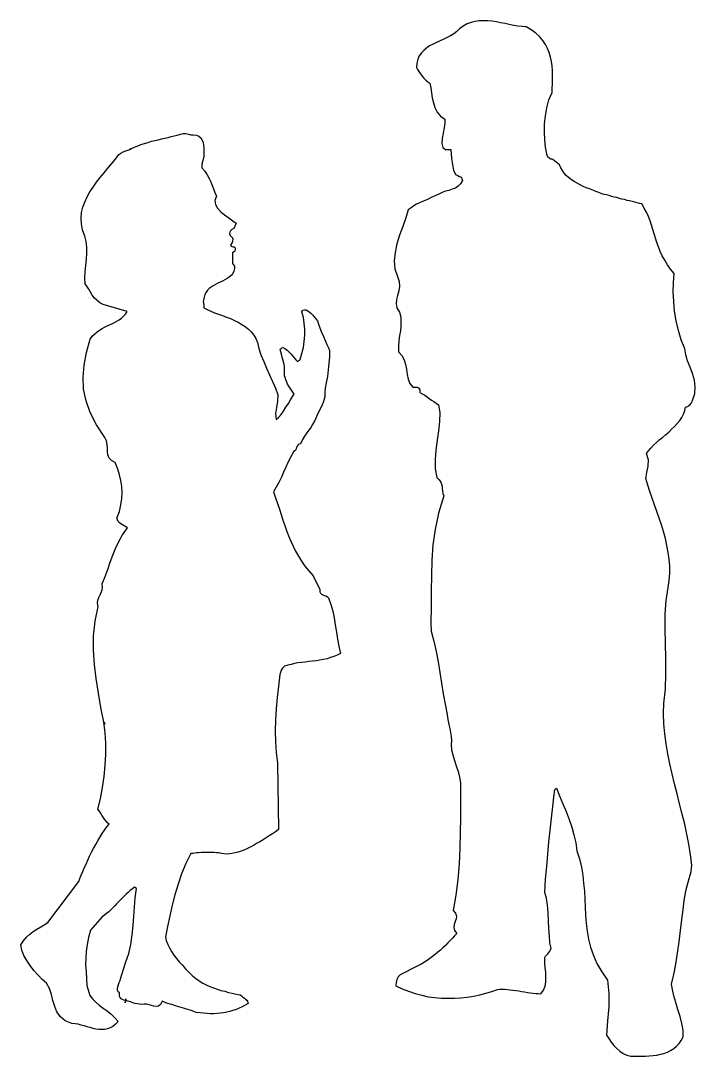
# Model space of a CAD drawing. Extents: x 94742 to 95918, y 20899 to 22703.
import ezdxf

# ---------------------------------------------------------------- set-up
doc = ezdxf.new("R2010")
doc.units = 0
doc.header["$LTSCALE"] = 1270
doc.header["$MEASUREMENT"] = 0
doc.layers.get('0').update_dxf_attribs({"linetype": 'CONTINUOUS'})

msp = doc.modelspace()

# ---------------------------------------------------------------- linework, layer by layer
at = {"linetype": 'CONTINUOUS'}
for p, q in [((95520.5, 22697.8), (95513.9, 22694)), ((95527.5, 22700.6), (95520.5, 22697.8)), ((95534.4, 22702.2), (95527.5, 22700.6)), ((95541.6, 22703.1), (95534.4, 22702.2)), ((95549.2, 22703.4), (95541.6, 22703.1)), ((95556.4, 22703.1), (95549.2, 22703.4)), ((95564, 22702.5), (95556.4, 22703.1)), ((95571.5, 22701.2), (95564, 22702.5)), ((95579, 22699.7), (95571.5, 22701.2)), ((95586.6, 22698.4), (95579, 22699.7)), ((95594.1, 22696.8), (95586.6, 22698.4)), ((95601.7, 22695.3), (95594.1, 22696.8)), ((95497.3, 22680.8), (95491.6, 22677.3)), ((95502.6, 22684.9), (95497.3, 22680.8)), ((95507.3, 22689.3), (95502.6, 22684.9)), ((95513.9, 22694), (95507.3, 22689.3)), ((95609.2, 22694), (95601.7, 22695.3)), ((95616.5, 22693.1), (95609.2, 22694)), ((95623.7, 22692.7), (95616.5, 22693.1)), ((95632.5, 22687.4), (95623.7, 22692.7)), ((95640.4, 22681.7), (95632.5, 22687.4)), ((95647, 22675.7), (95640.4, 22681.7)), ((95461.1, 22662.5), (95455.1, 22659.4)), ((95467.1, 22665.4), (95461.1, 22662.5)), ((95473.4, 22668.2), (95467.1, 22665.4)), ((95479.7, 22671), (95473.4, 22668.2)), ((95485.6, 22674.2), (95479.7, 22671)), ((95491.6, 22677.3), (95485.6, 22674.2)), ((95652.3, 22669.2), (95647, 22675.7)), ((95657, 22662.2), (95652.3, 22669.2)), ((95660.8, 22655.3), (95657, 22662.2)), ((95437.2, 22642.1), (95434.4, 22636.4)), ((95440.7, 22647.5), (95437.2, 22642.1)), ((95445.1, 22651.8), (95440.7, 22647.5)), ((95449.8, 22655.6), (95445.1, 22651.8)), ((95455.1, 22659.4), (95449.8, 22655.6)), ((95663.7, 22647.8), (95660.8, 22655.3)), ((95665.9, 22640.2), (95663.7, 22647.8)), ((95432.8, 22629.5), (95432.2, 22622)), ((95434.4, 22636.4), (95432.8, 22629.5)), ((95667.4, 22632.4), (95665.9, 22640.2)), ((95668.7, 22624.8), (95667.4, 22632.4)), ((95669.3, 22616.6), (95668.7, 22624.8)), ((95432.2, 22622), (95434, 22618.5)), ((95434, 22618.5), (95436.6, 22614.7)), ((95436.6, 22614.7), (95439.1, 22610.7)), ((95439.1, 22610.7), (95441.9, 22606.9)), ((95441.9, 22606.9), (95445.1, 22603.1)), ((95669.6, 22608.8), (95669.3, 22616.6)), ((95669.6, 22600.9), (95669.6, 22608.8)), ((95445.1, 22603.1), (95448.5, 22599.6)), ((95448.5, 22599.6), (95452, 22596.8)), ((95452, 22596.8), (95455.8, 22594.6)), ((95455.8, 22594.6), (95457.3, 22586.4)), ((95669, 22585.8), (95669.3, 22593.3)), ((95669.3, 22593.3), (95669.6, 22600.9)), ((95457.3, 22586.4), (95458.3, 22577.9)), ((95458.3, 22577.9), (95459.8, 22569.1)), ((95663.3, 22565.4), (95668.7, 22578.2)), ((95668.7, 22578.2), (95669, 22585.8)), ((95459.8, 22569.1), (95461.7, 22560.3)), ((95461.7, 22560.3), (95464.2, 22552.1)), ((95464.2, 22552.1), (95468.3, 22544.3)), ((95657, 22537.7), (95659.6, 22551.8)), ((95659.6, 22551.8), (95663.3, 22565.4)), ((95468.3, 22544.3), (95474, 22537.4)), ((95474, 22537.4), (95481.5, 22531.7)), ((95655.5, 22523.5), (95657, 22537.7)), ((95480.6, 22516.9), (95478.7, 22507.5)), ((95481.9, 22525.4), (95480.6, 22516.9)), ((95481.5, 22531.7), (95481.9, 22525.4)), ((95655.2, 22509.4), (95655.5, 22523.5)), ((94981.8, 22496.1), (94987.7, 22497.4)), ((94987.7, 22497.4), (94993.4, 22499)), ((94993.4, 22499), (94999.1, 22500.2)), ((94999.1, 22500.2), (95004.4, 22501.5)), ((95004.4, 22501.5), (95009.8, 22502.7)), ((95009.8, 22502.7), (95015.1, 22504)), ((95015.1, 22504), (95020.5, 22505.6)), ((95020.5, 22505.6), (95025.5, 22507.2)), ((95025.5, 22507.2), (95028, 22507.2)), ((95028, 22507.2), (95030.2, 22506.8)), ((95030.2, 22506.8), (95032.4, 22506.2)), ((95032.4, 22506.2), (95034.6, 22505.6)), ((95034.6, 22505.6), (95036.5, 22505.3)), ((95036.5, 22505.3), (95038.7, 22504.6)), ((95038.7, 22504.6), (95040.9, 22504.6)), ((95040.9, 22504.6), (95043.1, 22504.9)), ((95043.1, 22504.9), (95048.5, 22504.3)), ((95048.5, 22504.3), (95052.5, 22502.1)), ((95052.5, 22502.1), (95056, 22499.3)), ((95056, 22499.3), (95058.5, 22495.2)), ((95477.1, 22498), (95476.5, 22489.6)), ((95478.7, 22507.5), (95477.1, 22498)), ((95655.8, 22495.8), (95655.2, 22509.4)), ((94932.4, 22479.8), (94939, 22482.6)), ((94934.6, 22479.8), (94932.4, 22479.8)), ((94932.4, 22478.8), (94934.6, 22479.5)), ((94934.6, 22479.5), (94934.6, 22479.8)), ((94939, 22482.6), (94945.3, 22485.1)), ((94945.3, 22485.1), (94951.6, 22487.6)), ((94951.6, 22487.6), (94957.9, 22489.5)), ((94957.9, 22489.5), (94964.2, 22491.4)), ((94964.2, 22491.4), (94970.1, 22493.3)), ((94970.1, 22493.3), (94976.1, 22494.9)), ((94976.1, 22494.9), (94981.8, 22496.1)), ((95058.5, 22495.2), (95060.1, 22491.1)), ((95060.1, 22491.1), (95061, 22486.7)), ((95061, 22486.7), (95061.7, 22482.6)), ((95061.7, 22482.6), (95061.7, 22478.8)), ((95476.5, 22489.6), (95478.4, 22482.6)), ((95478.4, 22482.6), (95483.1, 22478.9)), ((95657.4, 22482.9), (95655.8, 22495.8)), ((95659.3, 22471), (95657.4, 22482.9)), ((94900.9, 22454.6), (94907.5, 22462.5)), ((94907.5, 22462.5), (94913.5, 22470.4)), ((94913.5, 22470.4), (94916.7, 22472.9)), ((94916.7, 22472.9), (94920.8, 22475.1)), ((94920.8, 22475.1), (94925.2, 22476.6)), ((94925.2, 22476.6), (94929.2, 22477.9)), ((94929.2, 22477.9), (94932.4, 22478.8)), ((95061.7, 22467.5), (95059.8, 22459.7)), ((95061.7, 22478.8), (95061.7, 22467.5)), ((95483.1, 22478.9), (95491.9, 22479.2)), ((95491.9, 22479.2), (95493.5, 22464.1)), ((95493.5, 22464.1), (95495.1, 22452.4)), ((95659.9, 22469.1), (95659.3, 22471)), ((95660.8, 22467.5), (95659.9, 22469.1)), ((95662.1, 22466), (95660.8, 22467.5)), ((95663.3, 22464.7), (95662.1, 22466)), ((95664.6, 22463.5), (95663.3, 22464.7)), ((95666.2, 22462.5), (95664.6, 22463.5)), ((95668.1, 22462.2), (95666.2, 22462.5)), ((95669.9, 22461.9), (95668.1, 22462.2)), ((95681.6, 22452.4), (95669.9, 22461.9)), ((94887.4, 22438.6), (94894.3, 22446.4)), ((94894.3, 22446.4), (94900.9, 22454.6)), ((95059.8, 22459.7), (95057.9, 22453.7)), ((95057.9, 22453.7), (95058.2, 22447.1)), ((95058.2, 22447.1), (95063.2, 22441.1)), ((95495.1, 22452.4), (95497, 22443.3)), ((95497, 22443.3), (95500.4, 22435.8)), ((95683.8, 22447.1), (95681.6, 22452.4)), ((95686.6, 22442.4), (95683.8, 22447.1)), ((94874.5, 22422.2), (94880.8, 22430.4)), ((94880.8, 22430.4), (94887.4, 22438.6)), ((95063.2, 22441.1), (95067.3, 22435.1)), ((95067.3, 22435.1), (95070.5, 22428.8)), ((95070.5, 22428.8), (95073.6, 22422.5)), ((95500.4, 22435.8), (95504.2, 22433.6)), ((95504.2, 22433.6), (95506.7, 22432.3)), ((95506.7, 22432.3), (95508.3, 22431.7)), ((95508.3, 22431.7), (95509.5, 22431.7)), ((95509.5, 22431.7), (95510.2, 22431.4)), ((95510.2, 22431.4), (95510.8, 22430.4)), ((95510.8, 22430.4), (95511.4, 22428.2)), ((95511.4, 22428.2), (95512.7, 22425.1)), ((95689.8, 22438), (95686.6, 22442.4)), ((95693.5, 22433.9), (95689.8, 22438)), ((95697.6, 22430.1), (95693.5, 22433.9)), ((95702.3, 22426.3), (95697.6, 22430.1)), ((95707.1, 22423.2), (95702.3, 22426.3)), ((94862.9, 22405.2), (94868.2, 22413.7)), ((94868.2, 22413.7), (94874.5, 22422.2)), ((95073.6, 22422.5), (95076.1, 22416.2)), ((95076.1, 22416.2), (95078.3, 22410.3)), ((95078.3, 22410.3), (95080.9, 22404)), ((95488.8, 22407.8), (95482.8, 22406.2)), ((95494.4, 22409.7), (95488.8, 22407.8)), ((95500.1, 22411.9), (95494.4, 22409.7)), ((95504.8, 22415), (95500.1, 22411.9)), ((95509.2, 22419.1), (95504.8, 22415)), ((95512.7, 22425.1), (95509.2, 22419.1)), ((95712.4, 22420.4), (95707.1, 22423.2)), ((95717.4, 22417.5), (95712.4, 22420.4)), ((95723.1, 22414.7), (95717.4, 22417.5)), ((95728.4, 22412.5), (95723.1, 22414.7)), ((95734.1, 22410.3), (95728.4, 22412.5)), ((95739.5, 22408.1), (95734.1, 22410.3)), ((95744.8, 22405.9), (95739.5, 22408.1)), ((94853.8, 22387.6), (94857.8, 22396.4)), ((94857.8, 22396.4), (94862.9, 22405.2)), ((95080.9, 22404), (95083.4, 22398)), ((95083.4, 22398), (95080.9, 22390.5)), ((95080.9, 22390.5), (95081.8, 22383.2)), ((95447.6, 22390.5), (95442.5, 22388.3)), ((95452.9, 22392.7), (95447.6, 22390.5)), ((95457.9, 22395.2), (95452.9, 22392.7)), ((95471.2, 22401.2), (95457.9, 22395.2)), ((95476.8, 22404), (95471.2, 22401.2)), ((95482.8, 22406.2), (95476.8, 22404)), ((95750.1, 22404), (95744.8, 22405.9)), ((95755.2, 22402.1), (95750.1, 22404)), ((95759.3, 22400.9), (95755.2, 22402.1)), ((95763.7, 22399.9), (95759.3, 22400.9)), ((95768.1, 22398.7), (95763.7, 22399.9)), ((95772.5, 22397.4), (95768.1, 22398.7)), ((95776.9, 22396.1), (95772.5, 22397.4)), ((95781.3, 22395.2), (95776.9, 22396.1)), ((95786, 22393.9), (95781.3, 22395.2)), ((95790.4, 22392.7), (95786, 22393.9)), ((95794.8, 22391.7), (95790.4, 22392.7)), ((95799.5, 22390.5), (95794.8, 22391.7)), ((95803.9, 22389.5), (95799.5, 22390.5)), ((95808.3, 22388.3), (95803.9, 22389.5)), ((94848.4, 22369.1), (94850.6, 22378.5)), ((94850.6, 22378.5), (94853.8, 22387.6)), ((95081.8, 22383.2), (95085.3, 22376.9)), ((95085.3, 22376.9), (95090.9, 22370.6)), ((95418, 22373.8), (95413.6, 22360)), ((95422.7, 22377.6), (95418, 22373.8)), ((95427.8, 22380.7), (95422.7, 22377.6)), ((95432.5, 22383.6), (95427.8, 22380.7)), ((95437.5, 22386.1), (95432.5, 22383.6)), ((95442.5, 22388.3), (95437.5, 22386.1)), ((95812.7, 22387.3), (95808.3, 22388.3)), ((95816.8, 22386.4), (95812.7, 22387.3)), ((95820.9, 22385.1), (95816.8, 22386.4)), ((95825, 22384.2), (95820.9, 22385.1)), ((95829.4, 22377), (95825, 22384.2)), ((95833.2, 22369.7), (95829.4, 22377)), ((94847.5, 22359.3), (94848.4, 22369.1)), ((94848.1, 22349.3), (94847.5, 22359.3)), ((95090.9, 22370.6), (95097.5, 22365)), ((95097.5, 22365), (95104.8, 22360)), ((95104.8, 22360), (95112, 22354.9)), ((95112, 22354.9), (95118, 22350.5)), ((95413.6, 22360), (95408.3, 22345.2)), ((95836.6, 22362.2), (95833.2, 22369.7)), ((95839.5, 22354.6), (95836.6, 22362.2)), ((95842, 22347.4), (95839.5, 22354.6)), ((94850, 22338.9), (94848.1, 22349.3)), ((94853.8, 22328.2), (94850, 22338.9)), ((95106.6, 22335.1), (95106.3, 22332.9)), ((95107.9, 22337.3), (95106.6, 22335.1)), ((95110.4, 22339.5), (95107.9, 22337.3)), ((95113.9, 22341.4), (95110.4, 22339.5)), ((95118, 22350.5), (95113.9, 22341.4)), ((95408.3, 22345.2), (95402.9, 22330.1)), ((95844.5, 22339.8), (95842, 22347.4)), ((95846.7, 22332.3), (95844.5, 22339.8)), ((94856.3, 22318.7), (94853.8, 22328.2)), ((94857.5, 22309), (94856.3, 22318.7)), ((95106.3, 22332.9), (95106.6, 22331)), ((95106.6, 22331), (95107.6, 22329.1)), ((95107.6, 22329.1), (95108.5, 22327.9)), ((95111.7, 22318.1), (95107.9, 22312.5)), ((95108.5, 22327.9), (95109.8, 22326.9)), ((95109.8, 22326.9), (95110.4, 22326.3)), ((95110.4, 22326.3), (95111.4, 22325.4)), ((95111.4, 22325.4), (95111.7, 22324.4)), ((95111.7, 22324.4), (95112, 22324.1)), ((95112, 22324.1), (95111.7, 22318.1)), ((95402.9, 22330.1), (95398.2, 22315)), ((95849.2, 22324.4), (95846.7, 22332.3)), ((95851.4, 22316.9), (95849.2, 22324.4)), ((95854.3, 22309.3), (95851.4, 22316.9)), ((94857.5, 22298.6), (94857.5, 22309)), ((95107.9, 22312.5), (95109.2, 22310.6)), ((95109.2, 22310.6), (95110.7, 22309.9)), ((95110.7, 22309.9), (95112.6, 22309.6)), ((95115.4, 22301.8), (95111.7, 22299.3)), ((95111.7, 22299.3), (95111.7, 22280.4)), ((95112.6, 22309.6), (95114.2, 22309.3)), ((95114.2, 22309.3), (95115.1, 22309)), ((95115.1, 22309), (95116.1, 22307.7)), ((95116.1, 22305.5), (95115.4, 22301.8)), ((95116.1, 22307.7), (95116.1, 22305.5)), ((95395, 22299.9), (95393.5, 22285.1)), ((95398.2, 22315), (95395, 22299.9)), ((95857.4, 22301.5), (95854.3, 22309.3)), ((95860.9, 22293.9), (95857.4, 22301.5)), ((94855.6, 22276.9), (94856.6, 22287.9)), ((94856.6, 22287.9), (94857.5, 22298.6)), ((95393.5, 22285.1), (95394.7, 22271.3)), ((95865, 22286.1), (95860.9, 22293.9)), ((95869.7, 22278.2), (95865, 22286.1)), ((94854.1, 22255.5), (94854.7, 22266.2)), ((94854.7, 22266.2), (94855.6, 22276.9)), ((95112.3, 22263.1), (95109.2, 22259.6)), ((95111.7, 22280.4), (95114.8, 22276)), ((95113.6, 22267.2), (95112.3, 22263.1)), ((95115.1, 22271.6), (95113.6, 22267.2)), ((95114.8, 22276), (95115.1, 22271.6)), ((95394.7, 22271.3), (95399.1, 22258.1)), ((95875.3, 22270.6), (95869.7, 22278.2)), ((95881.6, 22262.8), (95875.3, 22270.6)), ((95880.4, 22247.1), (95881.6, 22262.8)), ((94854.4, 22245.1), (94854.1, 22255.5)), ((94857.5, 22240.8), (94854.4, 22245.1)), ((95085.9, 22246.1), (95081.8, 22243.9)), ((95090, 22248), (95085.9, 22246.1)), ((95094.1, 22249.9), (95090, 22248)), ((95098.1, 22252.1), (95094.1, 22249.9)), ((95101.9, 22254.3), (95098.1, 22252.1)), ((95105.7, 22256.8), (95101.9, 22254.3)), ((95109.2, 22259.6), (95105.7, 22256.8)), ((95399.1, 22258.1), (95402.3, 22248.9)), ((95402.3, 22248.9), (95402.6, 22240.5)), ((95879.7, 22231), (95880.4, 22247.1)), ((94860.7, 22236), (94857.5, 22240.8)), ((94863.8, 22230.7), (94860.7, 22236)), ((94867, 22225.3), (94863.8, 22230.7)), ((95065.4, 22230.4), (95063.2, 22226.6)), ((95068, 22233.8), (95065.4, 22230.4)), ((95070.8, 22237), (95068, 22233.8)), ((95074.2, 22239.5), (95070.8, 22237)), ((95077.7, 22241.7), (95074.2, 22239.5)), ((95081.8, 22243.9), (95077.7, 22241.7)), ((95401.3, 22232.6), (95399.1, 22224.7)), ((95402.6, 22240.5), (95401.3, 22232.6)), ((95880.7, 22214.3), (95879.7, 22231)), ((94870.7, 22220.3), (94867, 22225.3)), ((94875.2, 22215.9), (94870.7, 22220.3)), ((94879.9, 22212.1), (94875.2, 22215.9)), ((94885.8, 22209.3), (94879.9, 22212.1)), ((94928, 22196.7), (94885.8, 22209.3)), ((95061, 22216.8), (95060.4, 22214)), ((95060.4, 22214), (95061, 22211.2)), ((95062, 22221.9), (95061, 22216.8)), ((95061, 22211.2), (95061.3, 22207.4)), ((95063.2, 22226.6), (95062, 22221.9)), ((95397.6, 22217.5), (95396.9, 22210.3)), ((95396.9, 22210.3), (95398.2, 22203)), ((95399.1, 22224.7), (95397.6, 22217.5)), ((95882.2, 22197.4), (95880.7, 22214.3)), ((94921.4, 22188.5), (94924.8, 22192.3)), ((94924.8, 22192.3), (94928, 22196.7)), ((95061.3, 22207.4), (95061.3, 22203)), ((95061.3, 22203), (95067.3, 22200.2)), ((95067.3, 22200.2), (95073.6, 22197.3)), ((95073.6, 22197.3), (95080.2, 22194.8)), ((95080.2, 22194.8), (95086.8, 22192.3)), ((95086.8, 22192.3), (95094.1, 22189.8)), ((95232.1, 22196.4), (95234.3, 22199.2)), ((95235, 22186.6), (95232.1, 22196.4)), ((95234.3, 22199.2), (95236.9, 22199.9)), ((95236.9, 22199.9), (95239.7, 22199.5)), ((95239.7, 22199.5), (95242.5, 22198)), ((95242.5, 22198), (95245.3, 22196.1)), ((95245.3, 22196.1), (95247.9, 22193.9)), ((95247.9, 22193.9), (95249.8, 22192)), ((95249.8, 22192), (95251, 22191.1)), ((95251, 22191.1), (95259.5, 22180.7)), ((95398.2, 22203), (95402.9, 22195.8)), ((95402.9, 22195.8), (95404.8, 22187)), ((95885.1, 22180.7), (95882.2, 22197.4)), ((94892.8, 22171.9), (94897.2, 22173.7)), ((94897.2, 22173.7), (94901.3, 22175.6)), ((94901.3, 22175.6), (94905.7, 22177.8)), ((94905.7, 22177.8), (94909.8, 22180)), ((94909.8, 22180), (94913.8, 22182.2)), ((94913.8, 22182.2), (94917.6, 22185.1)), ((94917.6, 22185.1), (94921.4, 22188.5)), ((95094.1, 22189.8), (95101, 22187)), ((95101, 22187), (95107.9, 22184.4)), ((95107.9, 22184.4), (95114.8, 22181.3)), ((95114.8, 22181.3), (95121.4, 22178.2)), ((95121.4, 22178.2), (95127.7, 22174.4)), ((95127.7, 22174.4), (95133.7, 22170.6)), ((95236.5, 22176.3), (95235, 22186.6)), ((95237.5, 22165.9), (95236.5, 22176.3)), ((95259.5, 22180.7), (95261.1, 22174.7)), ((95261.1, 22174.7), (95263.6, 22168.1)), ((95404.8, 22187), (95405.1, 22178.8)), ((95405.1, 22178.8), (95404.8, 22170.9)), ((95888.9, 22164), (95885.1, 22180.7)), ((94867, 22153.6), (94871.1, 22158)), ((94871.1, 22158), (94875.5, 22161.5)), ((94875.5, 22161.5), (94879.5, 22164.6)), ((94879.5, 22164.6), (94884, 22167.5)), ((94884, 22167.5), (94888.4, 22169.7)), ((94888.4, 22169.7), (94892.8, 22171.9)), ((95133.7, 22170.6), (95139.4, 22166.2)), ((95139.4, 22166.2), (95144.1, 22161.2)), ((95144.1, 22161.2), (95148.5, 22155.8)), ((95148.5, 22155.8), (95151.9, 22149.8)), ((95236.5, 22144.8), (95237.5, 22155.5)), ((95237.5, 22155.5), (95237.5, 22165.9)), ((95263.6, 22168.1), (95266.7, 22160.9)), ((95266.7, 22160.9), (95269.9, 22153.3)), ((95402.9, 22154.9), (95401.7, 22146.1)), ((95404.2, 22163.1), (95402.9, 22154.9)), ((95404.8, 22170.9), (95404.2, 22163.1)), ((95893.9, 22147.7), (95888.9, 22164)), ((94856.6, 22125.3), (94863.2, 22148.6)), ((94863.2, 22148.6), (94867, 22153.6)), ((95151.9, 22149.8), (95154.8, 22142.9)), ((95154.8, 22142.9), (95157.3, 22132.2)), ((95235, 22134.1), (95236.5, 22144.8)), ((95269.9, 22153.3), (95273.3, 22146.1)), ((95273.3, 22146.1), (95276.2, 22139.5)), ((95276.2, 22139.5), (95278.7, 22133.5)), ((95401, 22136.7), (95400.7, 22126.3)), ((95401.7, 22146.1), (95401, 22136.7)), ((95900.2, 22131.9), (95893.9, 22147.7)), ((94852.5, 22103.3), (94856.6, 22125.3)), ((95157.3, 22132.2), (95161, 22121.2)), ((95161, 22121.2), (95165.8, 22109.9)), ((95194.7, 22130.7), (95195.3, 22131.9)), ((95196.9, 22122.8), (95194.7, 22130.7)), ((95195.3, 22131.9), (95196.6, 22132.5)), ((95196.6, 22132.5), (95197.8, 22133.5)), ((95198.8, 22114.9), (95196.9, 22122.8)), ((95197.8, 22133.5), (95198.8, 22134.7)), ((95198.8, 22134.7), (95202.9, 22132.2)), ((95202.9, 22132.2), (95206.7, 22129.4)), ((95206.7, 22129.4), (95209.8, 22126.3)), ((95209.8, 22126.3), (95213, 22123.1)), ((95213, 22123.1), (95216.1, 22119.7)), ((95216.1, 22119.7), (95218.9, 22116.2)), ((95229.6, 22113), (95232.4, 22123.4)), ((95232.4, 22123.4), (95235, 22134.1)), ((95278.7, 22133.5), (95280.3, 22129.1)), ((95280.3, 22129.1), (95280.6, 22118.1)), ((95400.7, 22126.3), (95406.7, 22120)), ((95406.7, 22120), (95410.5, 22112.8)), ((95901.8, 22121.6), (95900.2, 22131.9)), ((95904.9, 22110.9), (95901.8, 22121.6)), ((94850.9, 22082.2), (94852.5, 22103.3)), ((95165.8, 22109.9), (95170.8, 22098.3)), ((95200.7, 22107.4), (95198.8, 22114.9)), ((95201.9, 22101.1), (95200.7, 22107.4)), ((95202.3, 22084.7), (95201.9, 22101.1)), ((95218.9, 22116.2), (95221.8, 22112.7)), ((95221.8, 22112.7), (95224.9, 22109.6)), ((95224.9, 22109.6), (95225.8, 22110.5)), ((95225.8, 22110.5), (95227.1, 22111.2)), ((95227.1, 22111.2), (95228.4, 22111.8)), ((95228.4, 22111.8), (95229.6, 22113)), ((95279.6, 22107.1), (95278.4, 22095.1)), ((95280.6, 22118.1), (95279.6, 22107.1)), ((95410.5, 22112.8), (95413, 22104.6)), ((95413, 22104.6), (95414.6, 22096.1)), ((95909.3, 22099.9), (95904.9, 22110.9)), ((95170.8, 22098.3), (95176.2, 22086.3)), ((95176.2, 22086.3), (95181.2, 22074.7)), ((95203.2, 22081.6), (95202.3, 22084.7)), ((95276.8, 22083.5), (95274.9, 22072.8)), ((95278.4, 22095.1), (95276.8, 22083.5)), ((95414.6, 22096.1), (95415.8, 22087.3)), ((95415.8, 22087.3), (95418, 22079.1)), ((95913.4, 22088.8), (95909.3, 22099.9)), ((95916.9, 22077.2), (95913.4, 22088.8)), ((94851.9, 22061.8), (94850.9, 22082.2)), ((95181.2, 22074.7), (95186.2, 22063)), ((95204.5, 22077.8), (95203.2, 22081.6)), ((95206, 22074), (95204.5, 22077.8)), ((95207.3, 22070), (95206, 22074)), ((95219.2, 22053), (95207.3, 22070)), ((95274.9, 22072.8), (95273.3, 22063)), ((95418, 22079.1), (95420.8, 22071.6)), ((95420.8, 22071.6), (95425.9, 22064.9)), ((95425.9, 22064.9), (95429, 22065.3)), ((95429, 22065.3), (95431.5, 22065.3)), ((95431.5, 22065.3), (95433.7, 22064.9)), ((95433.7, 22064.9), (95435.6, 22064)), ((95918.4, 22065.6), (95916.9, 22077.2)), ((95917.8, 22053.9), (95918.4, 22065.6)), ((94856, 22041.3), (94851.9, 22061.8)), ((95186.2, 22063), (95190.3, 22051.4)), ((95190.3, 22051.4), (95190, 22040.4)), ((95212.6, 22043.2), (95216.1, 22048.6)), ((95216.1, 22048.6), (95219.2, 22053)), ((95272.4, 22048.3), (95271.4, 22044.2)), ((95272.7, 22051.7), (95272.4, 22048.3)), ((95273.3, 22063), (95272.7, 22056.4)), ((95272.7, 22056.4), (95272.7, 22051.7)), ((95435.6, 22064), (95436.9, 22062.4)), ((95436.9, 22062.4), (95437.8, 22060.5)), ((95437.8, 22060.5), (95438.1, 22058.3)), ((95438.1, 22058.3), (95437.8, 22055.5)), ((95437.8, 22055.5), (95442.2, 22053.3)), ((95442.2, 22053.3), (95446.6, 22051.1)), ((95446.6, 22051.1), (95450.7, 22048.3)), ((95450.7, 22048.3), (95454.5, 22045.4)), ((95913.4, 22042), (95917.8, 22053.9)), ((94863.5, 22020.6), (94856, 22041.3)), ((95188.1, 22029.7), (95186.5, 22019.3)), ((95190, 22040.4), (95188.1, 22029.7)), ((95200.4, 22023.4), (95204.5, 22030)), ((95204.5, 22030), (95208.9, 22036.6)), ((95208.9, 22036.6), (95212.6, 22043.2)), ((95265.8, 22030.3), (95259.8, 22018.1)), ((95269.6, 22038.5), (95265.8, 22030.3)), ((95271.4, 22044.2), (95269.6, 22038.5)), ((95454.5, 22045.4), (95458.3, 22042.6)), ((95458.3, 22042.6), (95462.4, 22039.8)), ((95462.4, 22039.8), (95466.4, 22037)), ((95466.4, 22037), (95470.8, 22034.4)), ((95470.8, 22034.4), (95472.7, 22020.6)), ((95899.9, 22024.1), (95901.1, 22030)), ((95901.1, 22030), (95903.3, 22030.7)), ((95903.3, 22030.7), (95905.5, 22031.6)), ((95905.5, 22031.6), (95907.4, 22032.9)), ((95907.4, 22032.9), (95909.3, 22034.8)), ((95909.3, 22034.8), (95910.9, 22036.6)), ((95910.9, 22036.6), (95912.1, 22038.5)), ((95912.1, 22038.5), (95913.1, 22040.4)), ((95913.1, 22040.4), (95913.4, 22042)), ((94874.2, 21999.5), (94863.5, 22020.6)), ((95186.5, 22019.3), (95187.8, 22008.6)), ((95187.8, 22008.6), (95191.9, 22012.1)), ((95191.9, 22012.1), (95196, 22017.4)), ((95196, 22017.4), (95200.4, 22023.4)), ((95259.8, 22018.1), (95255.1, 22007.1)), ((95472.7, 22020.6), (95472.4, 22005.2)), ((95891.4, 22007.1), (95894.8, 22012.4)), ((95894.8, 22012.4), (95897.7, 22018.1)), ((95897.7, 22018.1), (95899.9, 22024.1)), ((94888.7, 21977.2), (94874.2, 21999.5)), ((95247.9, 21994.8), (95245, 21990.7)), ((95251, 22000.1), (95247.9, 21994.8)), ((95255.1, 22007.1), (95251, 22000.1)), ((95472.4, 22005.2), (95470.5, 21989.1)), ((95877.2, 21992), (95882.2, 21996.7)), ((95882.2, 21996.7), (95887, 22002)), ((95887, 22002), (95891.4, 22007.1)), ((94891.5, 21971.5), (94888.7, 21977.2)), ((95236.9, 21979.4), (95233.7, 21973.7)), ((95239.7, 21983.5), (95236.9, 21979.4)), ((95242.2, 21987.2), (95239.7, 21983.5)), ((95245, 21990.7), (95242.2, 21987.2)), ((95470.5, 21989.1), (95468.3, 21972.5)), ((95855.5, 21973.1), (95861.2, 21977.5)), ((95861.2, 21977.5), (95866.5, 21982.2)), ((95866.5, 21982.2), (95872.2, 21986.9)), ((95872.2, 21986.9), (95877.2, 21992)), ((94893.1, 21965.2), (94891.5, 21971.5)), ((94893.4, 21958.9), (94893.1, 21965.2)), ((94893.7, 21952.6), (94893.4, 21958.9)), ((95222.7, 21958), (95221.8, 21955.8)), ((95223.3, 21960.2), (95222.7, 21958)), ((95224.3, 21962.1), (95223.3, 21960.2)), ((95225.2, 21964), (95224.3, 21962.1)), ((95227.1, 21965.5), (95225.2, 21964)), ((95229.9, 21966.5), (95227.1, 21965.5)), ((95233.7, 21973.7), (95229.9, 21966.5)), ((95468.3, 21972.5), (95465.8, 21955.5)), ((95837, 21954.2), (95841, 21958.9)), ((95841, 21958.9), (95845.5, 21963.7)), ((95845.5, 21963.7), (95850.5, 21968.4)), ((95850.5, 21968.4), (95855.5, 21973.1)), ((94894.3, 21947), (94893.7, 21952.6)), ((94896.5, 21941.6), (94894.3, 21947)), ((94900.3, 21937.2), (94896.5, 21941.6)), ((95213, 21943.5), (95208.5, 21934.7)), ((95217.7, 21952.3), (95213, 21943.5)), ((95220.2, 21953.9), (95217.7, 21952.3)), ((95221.8, 21955.8), (95220.2, 21953.9)), ((95465.8, 21955.5), (95464.6, 21938.8)), ((95464.6, 21938.8), (95464.9, 21922.8)), ((95833.5, 21949.5), (95837, 21954.2)), ((95836.6, 21938.5), (95833.5, 21949.5)), ((95836.3, 21927.5), (95836.6, 21938.5)), ((94906.6, 21933.8), (94900.3, 21937.2)), ((94911.3, 21922.1), (94906.6, 21933.8)), ((94914.2, 21912.4), (94911.3, 21922.1)), ((95204.5, 21925.9), (95200.4, 21916.8)), ((95208.5, 21934.7), (95204.5, 21925.9)), ((95464.9, 21922.8), (95467.7, 21907.7)), ((95834.1, 21916.5), (95836.3, 21927.5)), ((94916.7, 21902.3), (94914.2, 21912.4)), ((94918.2, 21892.2), (94916.7, 21902.3)), ((95196.6, 21908), (95192.2, 21899.2)), ((95200.4, 21916.8), (95196.6, 21908)), ((95467.7, 21907.7), (95471.8, 21903.6)), ((95471.8, 21903.6), (95474.6, 21899.8)), ((95831.9, 21905.8), (95834.1, 21916.5)), ((95835.4, 21894.5), (95831.9, 21905.8)), ((94918.9, 21881.6), (94918.2, 21892.2)), ((95187.8, 21890.7), (95183.1, 21882.5)), ((95192.2, 21899.2), (95187.8, 21890.7)), ((95474.6, 21899.8), (95475.9, 21896)), ((95475.9, 21896), (95476.8, 21892.3)), ((95476.8, 21892.3), (95477.1, 21888.5)), ((95477.1, 21888.5), (95477.5, 21884.4)), ((95477.5, 21884.4), (95478.1, 21880)), ((95839.2, 21883.1), (95835.4, 21894.5)), ((94917, 21859.9), (94918.6, 21870.9)), ((94918.6, 21870.9), (94918.9, 21881.6)), ((95183.1, 21882.5), (95186.5, 21872.4)), ((95186.5, 21872.4), (95190, 21862.4)), ((95479.7, 21875.6), (95470.5, 21845.7)), ((95478.1, 21880), (95479.7, 21875.6)), ((95843.3, 21871.8), (95839.2, 21883.1)), ((95847.3, 21860.2), (95843.3, 21871.8)), ((94909.8, 21836.6), (94914.2, 21848.2)), ((94914.2, 21848.2), (94917, 21859.9)), ((95190, 21862.4), (95193.1, 21852.6)), ((95193.1, 21852.6), (95196.3, 21843.2)), ((95851.4, 21848.5), (95847.3, 21860.2)), ((95855.5, 21836.9), (95851.4, 21848.5)), ((94910.7, 21833.7), (94909.8, 21836.6)), ((94912.3, 21831.2), (94910.7, 21833.7)), ((94914.2, 21828.7), (94912.3, 21831.2)), ((95196.3, 21843.2), (95199.4, 21833.4)), ((95199.4, 21833.4), (95202.6, 21824.3)), ((95470.5, 21845.7), (95464.6, 21817.1)), ((95859.3, 21825), (95855.5, 21836.9)), ((94916.7, 21826.8), (94914.2, 21828.7)), ((94919.5, 21824.9), (94916.7, 21826.8)), ((94922.3, 21823.4), (94919.5, 21824.9)), ((94919.8, 21808), (94928.3, 21819.9)), ((94925.2, 21821.5), (94922.3, 21823.4)), ((94928.3, 21819.9), (94925.2, 21821.5)), ((95202.6, 21824.3), (95205.7, 21815.2)), ((95205.7, 21815.2), (95209.2, 21806.1)), ((95464.6, 21817.1), (95460.8, 21790.1)), ((95863.1, 21813.3), (95859.3, 21825)), ((95866.2, 21801.4), (95863.1, 21813.3)), ((94907.5, 21784.1), (94913.2, 21796.3)), ((94913.2, 21796.3), (94919.8, 21808)), ((95209.2, 21806.1), (95213, 21796.9)), ((95213, 21796.9), (95217, 21788.1)), ((95869, 21789.4), (95866.2, 21801.4)), ((94902.8, 21772.1), (94907.5, 21784.1)), ((95217, 21788.1), (95221.4, 21779.3)), ((95221.4, 21779.3), (95226.5, 21770.5)), ((95460.8, 21790.1), (95458.9, 21763.6)), ((95871.2, 21777.2), (95869, 21789.4)), ((95872.8, 21765.2), (95871.2, 21777.2)), ((94894, 21747.6), (94898.4, 21759.9)), ((94898.4, 21759.9), (94902.8, 21772.1)), ((95226.5, 21770.5), (95231.8, 21762)), ((95231.8, 21762), (95237.8, 21753.2)), ((95458.9, 21763.6), (95458.3, 21737.2)), ((95873.8, 21753), (95872.8, 21765.2)), ((94889.3, 21735), (94894, 21747.6)), ((95237.8, 21753.2), (95244.4, 21744.8)), ((95244.4, 21744.8), (95252, 21736.3)), ((95873.1, 21728.4), (95873.8, 21740.7)), ((95873.8, 21740.7), (95873.8, 21753)), ((94884, 21722.4), (94889.3, 21735)), ((94884.9, 21716.8), (94884, 21722.4)), ((95252, 21736.3), (95263.9, 21712.4)), ((95458.3, 21737.2), (95457.9, 21710.2)), ((95871.2, 21716.2), (95873.1, 21728.4)), ((94880.5, 21703.2), (94882.4, 21707.3)), ((94882.4, 21707.3), (94884.3, 21712)), ((94884.3, 21712), (94884.9, 21716.8)), ((95263.9, 21712.4), (95263.9, 21708.6)), ((95263.9, 21708.6), (95264.9, 21706.1)), ((95264.9, 21706.1), (95266.7, 21704.2)), ((95266.7, 21704.2), (95268.9, 21703.2)), ((95457.9, 21710.2), (95457.9, 21682.5)), ((95867.5, 21693.5), (95871.2, 21716.2)), ((94876.1, 21688.8), (94876.7, 21694.1)), ((94877, 21682.8), (94876.1, 21688.8)), ((94876.7, 21694.1), (94878.3, 21698.8)), ((94878.3, 21698.8), (94880.5, 21703.2)), ((95268.9, 21703.2), (95271.4, 21702.3)), ((95271.4, 21702.3), (95274.3, 21701.3)), ((95274.3, 21701.3), (95276.8, 21699.8)), ((95276.8, 21699.8), (95279, 21697.9)), ((95279, 21697.9), (95283.1, 21686.6)), ((95283.1, 21686.6), (95286.2, 21674.9)), ((95865.9, 21669.3), (95867.5, 21693.5)), ((94871.7, 21657.3), (94877, 21682.8)), ((95286.2, 21674.9), (95288.8, 21663)), ((95457.9, 21682.5), (95457.3, 21653.6)), ((95865.9, 21644.1), (95865.9, 21669.3)), ((94869.2, 21632.1), (94871.7, 21657.3)), ((95288.8, 21663), (95290.6, 21650.7)), ((95290.6, 21650.7), (95292.5, 21638.4)), ((95457.3, 21653.6), (95457.6, 21639.7)), ((94869.2, 21607.3), (94869.2, 21632.1)), ((95292.5, 21638.4), (95294.4, 21626.2)), ((95457.6, 21639.7), (95462.4, 21622.7)), ((95866.2, 21618.3), (95865.9, 21644.1)), ((95294.4, 21626.2), (95296.9, 21613.6)), ((95296.9, 21613.6), (95299.8, 21601.3)), ((95462.4, 21622.7), (95466.4, 21604.8)), ((95866.8, 21592.2), (95866.2, 21618.3)), ((94870.7, 21582.1), (94869.2, 21607.3)), ((95288.4, 21595.7), (95282.5, 21593.8)), ((95294.1, 21598.2), (95288.4, 21595.7)), ((95299.8, 21601.3), (95294.1, 21598.2)), ((95466.4, 21604.8), (95469.9, 21586.6)), ((94873.6, 21557.3), (94870.7, 21582.1)), ((95202.3, 21578.7), (95198.8, 21575.2)), ((95207.9, 21580.6), (95202.3, 21578.7)), ((95213.6, 21582.1), (95207.9, 21580.6)), ((95219.6, 21583.7), (95213.6, 21582.1)), ((95225.5, 21584.7), (95219.6, 21583.7)), ((95231.8, 21585.6), (95225.5, 21584.7)), ((95238.1, 21586.2), (95231.8, 21585.6)), ((95244.7, 21587.2), (95238.1, 21586.2)), ((95251, 21587.8), (95244.7, 21587.2)), ((95257.3, 21588.4), (95251, 21587.8)), ((95263.9, 21589.4), (95257.3, 21588.4)), ((95270.2, 21590.6), (95263.9, 21589.4)), ((95276.5, 21591.9), (95270.2, 21590.6)), ((95282.5, 21593.8), (95276.5, 21591.9)), ((95469.9, 21586.6), (95473.1, 21568)), ((95867.2, 21565.8), (95866.8, 21592.2)), ((95194.1, 21564.5), (95191.6, 21544.4)), ((95195, 21568), (95194.1, 21564.5)), ((95196.3, 21571.8), (95195, 21568)), ((95198.8, 21575.2), (95196.3, 21571.8)), ((95473.1, 21568), (95475.9, 21549.4)), ((95866.2, 21539.7), (95867.2, 21565.8)), ((94877.7, 21532.1), (94873.6, 21557.3)), ((95191.6, 21544.4), (95189.4, 21524.3)), ((95475.9, 21549.4), (95479, 21530.9)), ((94882.1, 21507), (94877.7, 21532.1)), ((95189.4, 21524.3), (95187.8, 21504.8)), ((95479, 21530.9), (95482.2, 21512.6)), ((95863.7, 21514.2), (95866.2, 21539.7)), ((94886.8, 21481.2), (94882.1, 21507)), ((95482.2, 21512.6), (95485.9, 21495)), ((95863.1, 21496.3), (95863.7, 21514.2)), ((95187.8, 21504.8), (95186.5, 21485.3)), ((95485.9, 21495), (95486.3, 21489.4)), ((95486.3, 21489.4), (95487.2, 21483.4)), ((95863.7, 21478.7), (95863.1, 21496.3)), ((94889.3, 21463.6), (94886.8, 21481.2)), ((94886.8, 21481.2), (94888.7, 21478.7)), ((94888.7, 21478.7), (94886.8, 21481.2)), ((94888.7, 21478.7), (94889.3, 21478)), ((94889.3, 21478), (94888.7, 21478.7)), ((95186.5, 21485.3), (95185.9, 21465.8)), ((95487.2, 21483.4), (95488.8, 21477.1)), ((95488.8, 21477.1), (95490.4, 21470.5)), ((95490.4, 21470.5), (95491.6, 21463.6)), ((95865, 21461.1), (95863.7, 21478.7)), ((94890.6, 21445), (94889.3, 21463.6)), ((95185.9, 21465.8), (95186.2, 21446.9)), ((95491.6, 21463.6), (95492.9, 21456.7)), ((95492.9, 21456.7), (95493.2, 21449.4)), ((95867.5, 21443.5), (95865, 21461.1)), ((94890.6, 21425.8), (94890.6, 21445)), ((95186.2, 21446.9), (95187.5, 21428.3)), ((95493.2, 21449.4), (95492.6, 21441.9)), ((95492.6, 21441.9), (95493.5, 21433.4)), ((95493.5, 21433.4), (95495.7, 21424.3)), ((95870.3, 21426.2), (95867.5, 21443.5)), ((94889.6, 21406.3), (94890.6, 21425.8)), ((95187.5, 21428.3), (95190, 21409.8)), ((95495.7, 21424.3), (95498.5, 21414.8)), ((95498.5, 21414.8), (95501.7, 21405.1)), ((95873.8, 21408.9), (95870.3, 21426.2)), ((94887.7, 21386.8), (94889.6, 21406.3)), ((95190, 21409.8), (95191.6, 21294.4)), ((95501.7, 21405.1), (95504.8, 21395.3)), ((95877.8, 21391.2), (95873.8, 21408.9)), ((94884.9, 21367.3), (94887.7, 21386.8)), ((95504.8, 21395.3), (95507.3, 21385.3)), ((95507.3, 21385.3), (95508.9, 21375.5)), ((95882.2, 21373.9), (95877.8, 21391.2)), ((94881.1, 21348.1), (94884.9, 21367.3)), ((95508.9, 21375.5), (95509.2, 21365.8)), ((95509.2, 21365.8), (95508.9, 21340.9)), ((95672.8, 21358.5), (95673.1, 21361.7)), ((95673.1, 21361.7), (95674, 21364.5)), ((95674, 21364.5), (95676.2, 21366.4)), ((95676.2, 21366.4), (95681.9, 21352.9)), ((95886.7, 21356.3), (95882.2, 21373.9)), ((94876.7, 21329.9), (94881.1, 21348.1)), ((95669.9, 21334.6), (95672.2, 21355.7)), ((95672.2, 21355.7), (95672.8, 21358.5)), ((95681.9, 21352.9), (95687.6, 21339)), ((95891.1, 21339), (95886.7, 21356.3)), ((94878.9, 21326.7), (94876.7, 21329.9)), ((94881.1, 21323.3), (94878.9, 21326.7)), ((95508.9, 21340.9), (95508.9, 21315.1)), ((95667.7, 21313.9), (95669.9, 21334.6)), ((95687.6, 21339), (95693.2, 21325.5)), ((95693.2, 21325.5), (95698.3, 21312)), ((95895.5, 21321.4), (95891.1, 21339)), ((94883.3, 21319.5), (94881.1, 21323.3)), ((94885.8, 21316.1), (94883.3, 21319.5)), ((94888, 21312.6), (94885.8, 21316.1)), ((94890.6, 21309.5), (94888, 21312.6)), ((94893.4, 21306.3), (94890.6, 21309.5)), ((95508.9, 21315.1), (95508.6, 21288.7)), ((95665.5, 21293.4), (95667.7, 21313.9)), ((95698.3, 21312), (95703, 21298.5)), ((95899.9, 21303.8), (95895.5, 21321.4)), ((94884.3, 21287.4), (94888.4, 21293.4)), ((94888.4, 21293.4), (94892.1, 21298.8)), ((94892.1, 21298.8), (94896.2, 21303.8)), ((94896.2, 21303.8), (94893.4, 21306.3)), ((95186.2, 21290.6), (95180.9, 21287.1)), ((95191.6, 21294.4), (95186.2, 21290.6)), ((95508.6, 21288.7), (95508, 21261.7)), ((95663.3, 21272.7), (95665.5, 21293.4)), ((95703, 21298.5), (95706.7, 21284.9)), ((95903.6, 21286.2), (95899.9, 21303.8)), ((94873, 21268.2), (94876.7, 21274.8)), ((94876.7, 21274.8), (94880.5, 21281.5)), ((94880.5, 21281.5), (94884.3, 21287.4)), ((95159.2, 21273), (95153.5, 21269.8)), ((95164.8, 21276.4), (95159.2, 21273)), ((95170.2, 21279.9), (95164.8, 21276.4)), ((95175.5, 21283.3), (95170.2, 21279.9)), ((95180.9, 21287.1), (95175.5, 21283.3)), ((95661.1, 21251.6), (95663.3, 21272.7)), ((95706.7, 21284.9), (95709.9, 21271.1)), ((95709.9, 21271.1), (95712.1, 21257.3)), ((95907.1, 21268.6), (95903.6, 21286.2)), ((94862.3, 21247.8), (94865.7, 21254.7)), ((94865.7, 21254.7), (94869.2, 21261.6)), ((94869.2, 21261.6), (94873, 21268.2)), ((95039, 21252.5), (95030.2, 21235.2)), ((95042.5, 21252.8), (95039, 21252.5)), ((95045.9, 21253.1), (95042.5, 21252.8)), ((95049.4, 21253.8), (95045.9, 21253.1)), ((95052.9, 21253.8), (95049.4, 21253.8)), ((95056.6, 21254.1), (95052.9, 21253.8)), ((95060.4, 21254.4), (95056.6, 21254.1)), ((95063.9, 21254.4), (95060.4, 21254.4)), ((95067.6, 21254.4), (95063.9, 21254.4)), ((95071.7, 21254.4), (95067.6, 21254.4)), ((95075.5, 21254.4), (95071.7, 21254.4)), ((95079.6, 21254.1), (95075.5, 21254.4)), ((95083.7, 21253.8), (95079.6, 21254.1)), ((95087.8, 21253.5), (95083.7, 21253.8)), ((95092.2, 21252.8), (95087.8, 21253.5)), ((95096.6, 21252.2), (95092.2, 21252.8)), ((95113.2, 21253.1), (95107, 21251.9)), ((95119.2, 21254.4), (95113.2, 21253.1)), ((95124.9, 21256.3), (95119.2, 21254.4)), ((95130.9, 21258.5), (95124.9, 21256.3)), ((95136.5, 21261), (95130.9, 21258.5)), ((95142.5, 21263.5), (95136.5, 21261)), ((95148.2, 21266.7), (95142.5, 21263.5)), ((95153.5, 21269.8), (95148.2, 21266.7)), ((95508, 21261.7), (95506.7, 21234.6)), ((95712.1, 21257.3), (95716.5, 21243.1)), ((95909.9, 21250.3), (95907.1, 21268.6)), ((94856, 21234), (94859.1, 21240.9)), ((94859.1, 21240.9), (94862.3, 21247.8)), ((95030.2, 21235.2), (95022.7, 21217.3)), ((95101, 21251.3), (95096.6, 21252.2)), ((95107, 21251.9), (95101, 21251.3)), ((95506.7, 21234.6), (95504.5, 21207.6)), ((95659.3, 21230.2), (95661.1, 21251.6)), ((95716.5, 21243.1), (95720, 21228.9)), ((95912.1, 21232.4), (95909.9, 21250.3)), ((94847.8, 21214.8), (94850.3, 21221.1)), ((94850.3, 21221.1), (94852.8, 21227.4)), ((94852.8, 21227.4), (94856, 21234)), ((95022.7, 21217.3), (95016.4, 21199.4)), ((95657.4, 21207.9), (95659.3, 21230.2)), ((95720, 21228.9), (95722.2, 21214.8)), ((95909.6, 21215.1), (95911.2, 21221.4)), ((95911.2, 21221.4), (95911.8, 21227.1)), ((95911.8, 21227.1), (95912.1, 21232.4)), ((94789.6, 21132.4), (94843.4, 21203.8)), ((94843.4, 21203.8), (94845.3, 21209.1)), ((94845.3, 21209.1), (94847.8, 21214.8)), ((95016.4, 21199.4), (95011, 21180.8)), ((95504.5, 21207.6), (95501, 21180.2)), ((95655.8, 21184.6), (95657.4, 21207.9)), ((95722.2, 21214.8), (95723.7, 21201)), ((95723.7, 21201), (95725, 21186.8)), ((95904.3, 21196.2), (95906.2, 21202.5)), ((95906.2, 21202.5), (95908, 21209.1)), ((95908, 21209.1), (95909.6, 21215.1)), ((94926.1, 21181.7), (94922.6, 21178.3)), ((94929.6, 21184.9), (94926.1, 21181.7)), ((94933, 21188), (94929.6, 21184.9)), ((94936.8, 21190.9), (94933, 21188)), ((94940.6, 21193.7), (94936.8, 21190.9)), ((94944.3, 21191.5), (94940.6, 21193.7)), ((94941.8, 21175.5), (94944.3, 21191.5)), ((95011, 21180.8), (95006.3, 21162.6)), ((95658.9, 21174.9), (95655.8, 21184.6)), ((95725, 21186.8), (95725.6, 21173)), ((95899.2, 21170.8), (95901.4, 21183.7)), ((95901.4, 21183.7), (95902.7, 21190)), ((95902.7, 21190), (95904.3, 21196.2)), ((94909.4, 21164.8), (94906.3, 21161.3)), ((94912.9, 21168.2), (94909.4, 21164.8)), ((94916, 21171.7), (94912.9, 21168.2)), ((94919.5, 21175.1), (94916, 21171.7)), ((94922.6, 21178.3), (94919.5, 21175.1)), ((94940.3, 21159.4), (94941.8, 21175.5)), ((95006.3, 21162.6), (95002.2, 21144)), ((95501, 21180.2), (95496, 21153.5)), ((95660.8, 21162.9), (95658.9, 21174.9)), ((95662.1, 21149.4), (95660.8, 21162.9)), ((95725.6, 21173), (95726.2, 21159.1)), ((95897.3, 21155), (95899.2, 21170.8)), ((94888, 21144.9), (94884, 21142.1)), ((94891.8, 21148.1), (94888, 21144.9)), ((94895.6, 21151.2), (94891.8, 21148.1)), ((94899.4, 21154.4), (94895.6, 21151.2)), ((94902.8, 21157.8), (94899.4, 21154.4)), ((94906.3, 21161.3), (94902.8, 21157.8)), ((94939.3, 21143.1), (94940.3, 21159.4)), ((95496, 21153.5), (95500.4, 21148.7)), ((95500.4, 21148.7), (95502, 21143.7)), ((95662.7, 21135.5), (95662.1, 21149.4)), ((95726.2, 21159.1), (95726.9, 21145.3)), ((95726.9, 21145.3), (95728.1, 21131.4)), ((95895.1, 21137.4), (95897.3, 21155)), ((94777, 21124.8), (94783.3, 21128.6)), ((94783.3, 21128.6), (94789.6, 21132.4)), ((94884, 21142.1), (94863.8, 21118.8)), ((94936.5, 21110.7), (94938.1, 21127)), ((94938.1, 21127), (94939.3, 21143.1)), ((95002.2, 21144), (94998.1, 21125.5)), ((95498.2, 21128.9), (95497.6, 21123.9)), ((95499.8, 21134), (95498.2, 21128.9)), ((95501.4, 21138.7), (95499.8, 21134)), ((95502, 21143.7), (95501.4, 21138.7)), ((95663.3, 21121.7), (95662.7, 21135.5)), ((95728.1, 21131.4), (95729.7, 21117.3)), ((95892.6, 21118.6), (95895.1, 21137.4)), ((94752.2, 21106.9), (94757.8, 21112.2)), ((94757.8, 21112.2), (94764.1, 21117)), ((94764.1, 21117), (94770.4, 21121)), ((94770.4, 21121), (94777, 21124.8)), ((94863.8, 21118.8), (94860.1, 21106.3)), ((94934.3, 21094.3), (94936.5, 21110.7)), ((94998.1, 21125.5), (94994.4, 21107.2)), ((95498.8, 21109.4), (95495.1, 21105)), ((95497.6, 21123.9), (95498.5, 21118.6)), ((95498.5, 21118.6), (95502.6, 21113.5)), ((95502.6, 21113.5), (95498.8, 21109.4)), ((95664, 21108.5), (95663.3, 21121.7)), ((95664.9, 21096.8), (95664, 21108.5)), ((95729.7, 21117.3), (95732.2, 21103.5)), ((95890.1, 21099), (95892.6, 21118.6)), ((94742.1, 21093.4), (94746.8, 21100.6)), ((94744.3, 21084.2), (94742.1, 21093.4)), ((94746.8, 21100.6), (94752.2, 21106.9)), ((94857.8, 21094), (94856.3, 21082)), ((94860.1, 21106.3), (94857.8, 21094)), ((94930.5, 21078.3), (94934.3, 21094.3)), ((94994.4, 21107.2), (94995.9, 21100.9)), ((94995.9, 21100.9), (94998.4, 21094.3)), ((94998.4, 21094.3), (95001.3, 21088)), ((95482.8, 21092.4), (95478.4, 21088.4)), ((95486.9, 21096.8), (95482.8, 21092.4)), ((95491, 21100.9), (95486.9, 21096.8)), ((95495.1, 21105), (95491, 21100.9)), ((95666.8, 21087.7), (95664.9, 21096.8)), ((95732.2, 21103.5), (95735.7, 21089.3)), ((95887.6, 21079.2), (95890.1, 21099)), ((94747.8, 21074.8), (94744.3, 21084.2)), ((94752.8, 21066), (94747.8, 21074.8)), ((94856.3, 21082), (94855.6, 21070.1)), ((94924.8, 21062.2), (94930.5, 21078.3)), ((95001.3, 21088), (95005, 21081.7)), ((95005, 21081.7), (95009.1, 21075.4)), ((95009.1, 21075.4), (95013.9, 21069.5)), ((95460.2, 21072.9), (95455.4, 21069.5)), ((95464.9, 21076.7), (95460.2, 21072.9)), ((95469.3, 21080.5), (95464.9, 21076.7)), ((95474, 21084.3), (95469.3, 21080.5)), ((95478.4, 21088.4), (95474, 21084.3)), ((95656.1, 21071.7), (95657.4, 21073.9)), ((95657.4, 21073.9), (95659.3, 21076.1)), ((95659.3, 21076.1), (95661.1, 21078)), ((95661.1, 21078), (95663, 21080.2)), ((95663, 21080.2), (95664.9, 21082.4)), ((95664.9, 21082.4), (95666.2, 21084.9)), ((95666.2, 21084.9), (95666.8, 21087.7)), ((95735.7, 21089.3), (95740.7, 21075.1)), ((95740.7, 21075.1), (95747, 21061)), ((95884.4, 21060), (95887.6, 21079.2)), ((94758.5, 21057.2), (94752.8, 21066)), ((94765.1, 21048.7), (94758.5, 21057.2)), ((94855.6, 21070.1), (94855.3, 21058.5)), ((94855.3, 21058.5), (94856, 21046.5)), ((94916.3, 21034.2), (94924.8, 21062.2)), ((95013.9, 21069.5), (95018.6, 21063.8)), ((95018.6, 21063.8), (95023.9, 21058.5)), ((95023.9, 21058.5), (95029.6, 21051.5)), ((95432.5, 21055.6), (95403.9, 21041.2)), ((95436.9, 21057.8), (95432.5, 21055.6)), ((95441.6, 21060.4), (95436.9, 21057.8)), ((95446.3, 21063.2), (95441.6, 21060.4)), ((95450.7, 21066.3), (95446.3, 21063.2)), ((95455.4, 21069.5), (95450.7, 21066.3)), ((95655.8, 21069.2), (95656.1, 21071.7)), ((95656.1, 21061.6), (95655.8, 21069.2)), ((95656.7, 21053.8), (95656.1, 21061.6)), ((95747, 21061), (95755.2, 21046.5)), ((95881, 21041.8), (95884.4, 21060)), ((94772.3, 21040.8), (94765.1, 21048.7)), ((94779.8, 21033.3), (94772.3, 21040.8)), ((94856, 21046.5), (94856.6, 21034.5)), ((95029.6, 21051.5), (95035.2, 21045.6)), ((95035.2, 21045.6), (95041.2, 21039.9)), ((95041.2, 21039.9), (95047.2, 21035.2)), ((95400.1, 21037.7), (95397.9, 21033)), ((95403.9, 21041.2), (95400.1, 21037.7)), ((95657.7, 21045.6), (95656.7, 21053.8)), ((95658, 21037.4), (95657.7, 21045.6)), ((95657.7, 21029.2), (95658, 21037.4)), ((95755.2, 21046.5), (95765.2, 21032.1)), ((95877.2, 21025.1), (95881, 21041.8)), ((94787.1, 21026.7), (94779.8, 21033.3)), ((94792.1, 21017.3), (94787.1, 21026.7)), ((94856.6, 21034.5), (94857.5, 21022.6)), ((94857.5, 21022.6), (94862.6, 21005.3)), ((94910.7, 21017.3), (94911.3, 21020.4)), ((94911.3, 21020.4), (94912.6, 21024.2)), ((94912.6, 21024.2), (94913.8, 21027.6)), ((94913.8, 21027.6), (94915.4, 21031.1)), ((94915.4, 21031.1), (94916.3, 21034.2)), ((95047.2, 21035.2), (95053.2, 21030.8)), ((95053.2, 21030.8), (95059.5, 21027)), ((95059.5, 21027), (95065.4, 21023.9)), ((95065.4, 21023.9), (95072, 21021)), ((95072, 21021), (95078.3, 21018.5)), ((95078.3, 21018.5), (95084.6, 21016.3)), ((95396.9, 21027.7), (95396.3, 21022.3)), ((95396.3, 21022.3), (95407.3, 21017)), ((95397.9, 21033), (95396.9, 21027.7)), ((95653.6, 21014.4), (95656.4, 21021.7)), ((95656.4, 21021.7), (95657.7, 21029.2)), ((95765.2, 21032.1), (95767.8, 21008.8)), ((95878.5, 21015.4), (95877.2, 21025.1)), ((94795.6, 21006.9), (94792.1, 21017.3)), ((94798.4, 20996.5), (94795.6, 21006.9)), ((94862.6, 21005.3), (94867.3, 20999.3)), ((94910.7, 21014.1), (94910.7, 21017.3)), ((94912, 21011.6), (94910.7, 21014.1)), ((94914.5, 21010), (94912, 21011.6)), ((94914.2, 21007.2), (94914.5, 21010)), ((94914.5, 21004.7), (94914.2, 21007.2)), ((94914.8, 21002.5), (94914.5, 21004.7)), ((94916, 21000.9), (94914.8, 21002.5)), ((94917.3, 20999.3), (94916, 21000.9)), ((95084.6, 21016.3), (95091.2, 21014.1)), ((95091.2, 21014.1), (95097.8, 21012.5)), ((95097.8, 21012.5), (95104.4, 21010.6)), ((95104.4, 21010.6), (95111, 21009.4)), ((95111, 21009.4), (95118, 21007.8)), ((95118, 21007.8), (95124.6, 21006.2)), ((95124.6, 21006.2), (95127.1, 21004.4)), ((95127.1, 21004.4), (95129.6, 21002.5)), ((95129.6, 21002.5), (95132.1, 21000.6)), ((95132.1, 21000.6), (95134.3, 20999)), ((95407.3, 21017), (95418.6, 21012.5)), ((95418.6, 21012.5), (95430, 21008.8)), ((95430, 21008.8), (95441.6, 21005.6)), ((95441.6, 21005.6), (95452.9, 21003.1)), ((95452.9, 21003.1), (95464.2, 21001.5)), ((95464.2, 21001.5), (95475.9, 21000.6)), ((95475.9, 21000.6), (95487.2, 21000.3)), ((95487.2, 21000.3), (95498.5, 21000.3)), ((95498.5, 21000.3), (95509.5, 21000.9)), ((95509.5, 21000.9), (95520.9, 21002.2)), ((95520.9, 21002.2), (95531.9, 21004.1)), ((95531.9, 21004.1), (95542.6, 21006.3)), ((95542.6, 21006.3), (95553.3, 21009.1)), ((95553.3, 21009.1), (95563.6, 21012.2)), ((95563.6, 21012.2), (95573.7, 21015.7)), ((95573.7, 21015.7), (95577.5, 21016)), ((95577.5, 21016), (95581.9, 21016)), ((95581.9, 21016), (95586.3, 21016)), ((95586.3, 21016), (95590.7, 21015.7)), ((95590.7, 21015.7), (95595.4, 21015.1)), ((95595.4, 21015.1), (95600.4, 21014.4)), ((95600.4, 21014.4), (95605.5, 21013.8)), ((95605.5, 21013.8), (95610.5, 21013.2)), ((95610.5, 21013.2), (95615.5, 21012.2)), ((95615.5, 21012.2), (95620.6, 21011.6)), ((95620.6, 21011.6), (95625.6, 21010.7)), ((95625.6, 21010.7), (95630.3, 21010)), ((95630.3, 21010), (95635.4, 21009.4)), ((95635.4, 21009.4), (95640.1, 21008.8)), ((95640.1, 21008.8), (95644.5, 21008.5)), ((95644.5, 21008.5), (95648.9, 21008.2)), ((95648.9, 21008.2), (95653.6, 21014.4)), ((95767.8, 21008.8), (95767.4, 20985.2)), ((95881, 21004.4), (95878.5, 21015.4)), ((95884.4, 20993.1), (95881, 21004.4)), ((94801.6, 20986.1), (94798.4, 20996.5)), ((94805.3, 20976.7), (94801.6, 20986.1)), ((94867.3, 20999.3), (94873, 20993.7)), ((94873, 20993.7), (94879.2, 20988.6)), ((94879.2, 20988.6), (94885.8, 20983.3)), ((94885.8, 20983.3), (94892.8, 20978.3)), ((94919.5, 20998.1), (94917.3, 20999.3)), ((94922, 20997.1), (94919.5, 20998.1)), ((94925.2, 20996.5), (94922, 20997.1)), ((94925.2, 20996.5), (94924.2, 20992.7)), ((94924.2, 20992.7), (94924.8, 20996.2)), ((94924.8, 20996.2), (94925.5, 20999.6)), ((94925.5, 20999.6), (94925.2, 20996.5)), ((94929.6, 20995.2), (94925.2, 20996.5)), ((94933.7, 20994), (94929.6, 20995.2)), ((94937.7, 20992.7), (94933.7, 20994)), ((94941.8, 20991.5), (94937.7, 20992.7)), ((94945.6, 20990.5), (94941.8, 20991.5)), ((94949.4, 20989.9), (94945.6, 20990.5)), ((94953.5, 20989.6), (94949.4, 20989.9)), ((94957.6, 20989.9), (94953.5, 20989.6)), ((94961.6, 20990.2), (94957.6, 20989.9)), ((94966, 20988.9), (94961.6, 20990.2)), ((94970.1, 20987.7), (94966, 20988.9)), ((94974.5, 20986.4), (94970.1, 20987.7)), ((94978.6, 20985.8), (94974.5, 20986.4)), ((94982.4, 20986.7), (94978.6, 20985.8)), ((94985.9, 20989.6), (94982.4, 20986.7)), ((94988.7, 20995.2), (94985.9, 20989.6)), ((94991.8, 20994), (94988.7, 20995.2)), ((94995.3, 20992.7), (94991.8, 20994)), ((94998.8, 20991.5), (94995.3, 20992.7)), ((95002.5, 20990.2), (94998.8, 20991.5)), ((95006.3, 20989.3), (95002.5, 20990.2)), ((95010.1, 20988), (95006.3, 20989.3)), ((95013.9, 20986.7), (95010.1, 20988)), ((95017.9, 20985.5), (95013.9, 20986.7)), ((95021.7, 20984.5), (95017.9, 20985.5)), ((95025.8, 20983.3), (95021.7, 20984.5)), ((95029.6, 20982), (95025.8, 20983.3)), ((95033.7, 20980.8), (95029.6, 20982)), ((95123, 20983), (95117.7, 20980.8)), ((95128.3, 20985.5), (95123, 20983)), ((95133.4, 20988.3), (95128.3, 20985.5)), ((95138.7, 20991.5), (95133.4, 20988.3)), ((95134.3, 20999), (95136.2, 20997.1)), ((95136.2, 20997.1), (95137.5, 20995.2)), ((95137.5, 20995.2), (95138.4, 20993.3)), ((95138.4, 20993.3), (95138.7, 20991.5)), ((95767.4, 20985.2), (95765.6, 20961.3)), ((95888.2, 20980.8), (95884.4, 20993.1)), ((94811.3, 20968.2), (94805.3, 20976.7)), ((94819.5, 20961.3), (94811.3, 20968.2)), ((94892.8, 20978.3), (94899.7, 20972.6)), ((94899.7, 20972.6), (94906, 20966.6)), ((94906, 20966.6), (94912, 20960)), ((95037.4, 20979.5), (95033.7, 20980.8)), ((95041.2, 20978.3), (95037.4, 20979.5)), ((95045, 20977), (95041.2, 20978.3)), ((95048.8, 20975.7), (95045, 20977)), ((95055.1, 20974.8), (95048.8, 20975.7)), ((95061, 20974.2), (95055.1, 20974.8)), ((95067, 20973.8), (95061, 20974.2)), ((95073, 20973.5), (95067, 20973.8)), ((95078.6, 20973.5), (95073, 20973.5)), ((95084.6, 20973.8), (95078.6, 20973.5)), ((95090.3, 20974.2), (95084.6, 20973.8)), ((95095.6, 20975.1), (95090.3, 20974.2)), ((95101.3, 20976.1), (95095.6, 20975.1)), ((95106.6, 20977.3), (95101.3, 20976.1)), ((95112.3, 20978.9), (95106.6, 20977.3)), ((95117.7, 20980.8), (95112.3, 20978.9)), ((95892, 20968.5), (95888.2, 20980.8)), ((95895.1, 20956.3), (95892, 20968.5)), ((94831.4, 20956.5), (94819.5, 20961.3)), ((94836.8, 20955.9), (94831.4, 20956.5)), ((94842.1, 20955), (94836.8, 20955.9)), ((94847.5, 20953.7), (94842.1, 20955)), ((94852.5, 20952.1), (94847.5, 20953.7)), ((94857.8, 20950.6), (94852.5, 20952.1)), ((94863.2, 20949.3), (94857.8, 20950.6)), ((94868.2, 20947.7), (94863.2, 20949.3)), ((94873.3, 20946.8), (94868.2, 20947.7)), ((94878.3, 20946.2), (94873.3, 20946.8)), ((94883.3, 20945.9), (94878.3, 20946.2)), ((94888.4, 20946.2), (94883.3, 20945.9)), ((94893.4, 20947.1), (94888.4, 20946.2)), ((94898.1, 20949), (94893.4, 20947.1)), ((94902.8, 20951.5), (94898.1, 20949)), ((94907.5, 20955.3), (94902.8, 20951.5)), ((94912, 20960), (94907.5, 20955.3)), ((95765.6, 20961.3), (95763.7, 20936.4)), ((95897, 20944.6), (95895.1, 20956.3)), ((95763.7, 20936.4), (95767.4, 20930.1)), ((95767.4, 20930.1), (95771.5, 20923.9)), ((95893.9, 20927), (95897.3, 20933.3)), ((95897.3, 20933.3), (95897, 20944.6)), ((95771.5, 20923.9), (95776.3, 20918.2)), ((95776.3, 20918.2), (95781.6, 20912.8)), ((95781.6, 20912.8), (95786.9, 20908.1)), ((95875.3, 20909.4), (95880.7, 20912.8)), ((95880.7, 20912.8), (95885.4, 20916.9)), ((95885.4, 20916.9), (95890.1, 20921.7)), ((95890.1, 20921.7), (95893.9, 20927)), ((95786.9, 20908.1), (95792.9, 20904.4)), ((95792.9, 20904.4), (95799.2, 20901.2)), ((95799.2, 20901.2), (95805.8, 20899.3)), ((95805.8, 20899.3), (95812.1, 20899.3)), ((95812.1, 20899.3), (95818.4, 20899.3)), ((95818.4, 20899.3), (95825, 20899.3)), ((95825, 20899.3), (95831.6, 20899.3)), ((95831.6, 20899.3), (95838.2, 20900)), ((95838.2, 20900), (95844.8, 20900.6)), ((95844.8, 20900.6), (95851.1, 20901.5)), ((95851.1, 20901.5), (95857.7, 20902.8)), ((95857.7, 20902.8), (95863.7, 20904.4)), ((95863.7, 20904.4), (95869.7, 20906.6)), ((95869.7, 20906.6), (95875.3, 20909.4))]:
    msp.add_line(p, q, dxfattribs=at)

doc.saveas('drawing.dxf')
